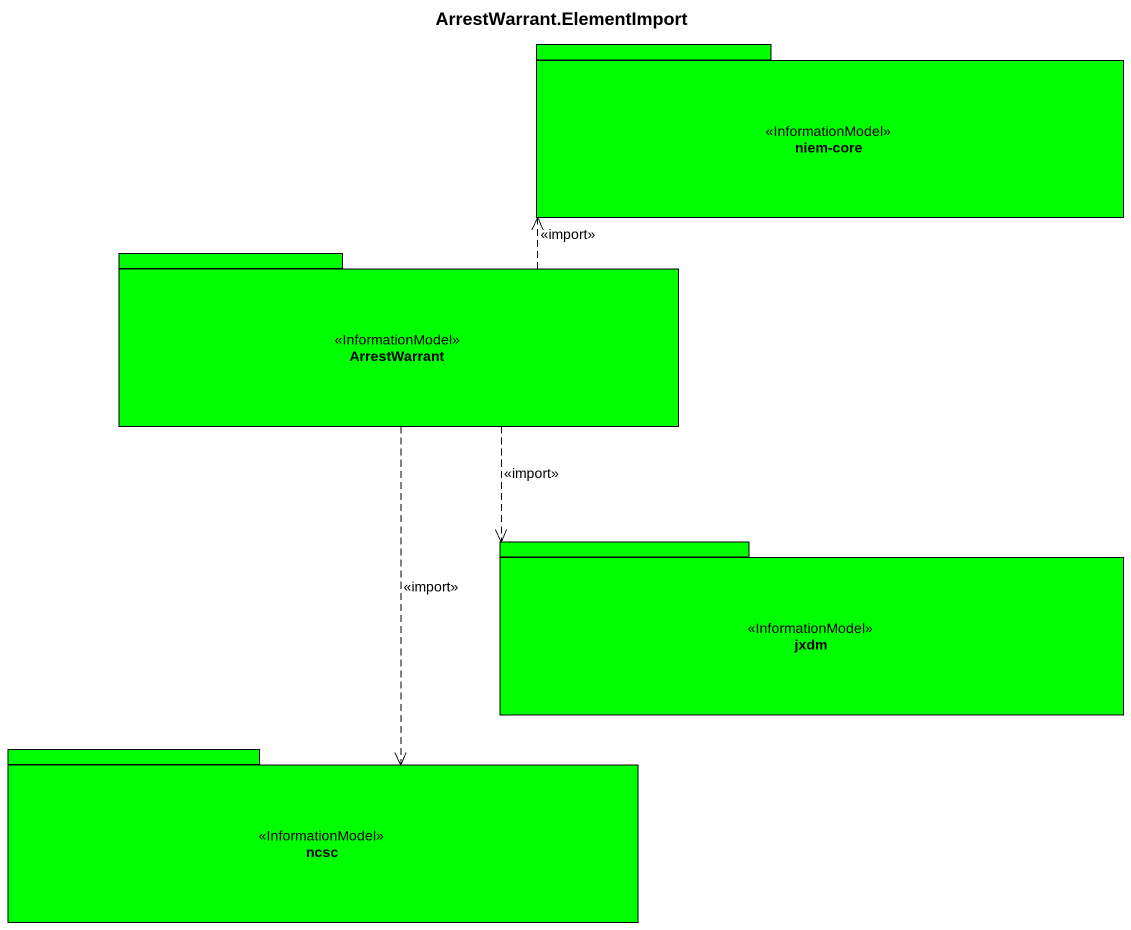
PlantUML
@startuml
title ArrestWarrant.ElementImport
package "niem-core" as niem_core <<InformationModel>> #00FF00 {
}
package ArrestWarrant <<InformationModel>> #00FF00 {
}
package jxdm <<InformationModel>> #00FF00 {
}
package ncsc <<InformationModel>> #00FF00 {
}
ArrestWarrant .right.> niem_core : <<import>>
ArrestWarrant ..> jxdm : <<import>>
ArrestWarrant ..> ncsc : <<import>>
@enduml
